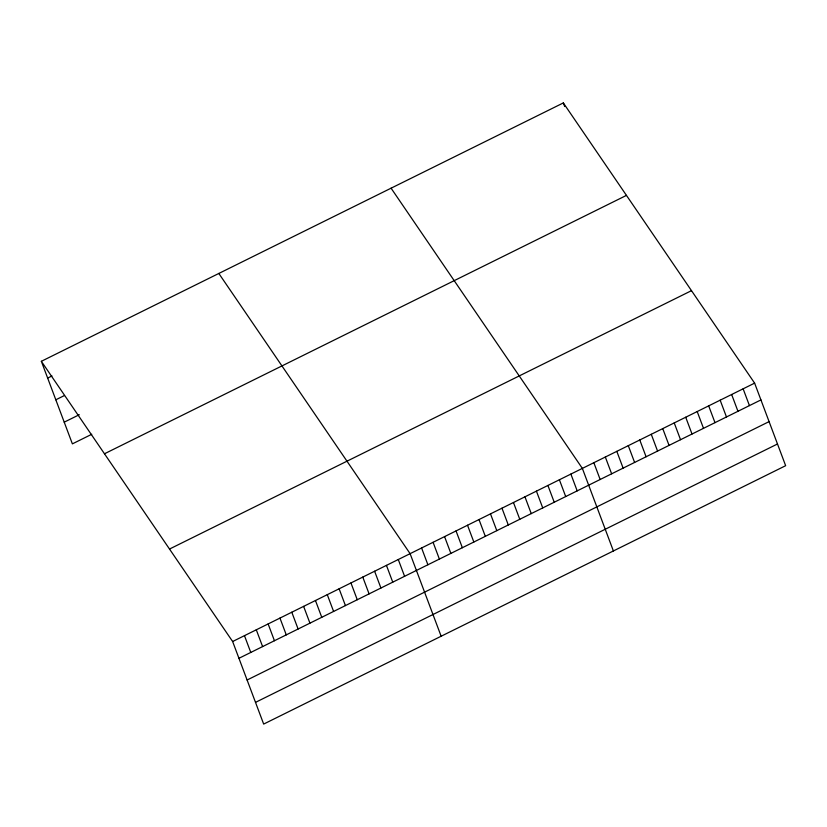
<?xml version="1.0" encoding="UTF-8"?>
<svg xmlns="http://www.w3.org/2000/svg" width="827" height="827" viewBox="0 0 827 827"><rect width="100%" height="100%" fill="white"/><g stroke="black" fill="none" stroke-linecap="round" stroke-linejoin="round"><path stroke-width="1.24" d="M41.35 361.306L563.332 102.92L754.617 383.128L785.65 465.694L263.668 724.08L232.635 641.514L41.35 361.306L72.383 443.872L91.745 434.289M47.656 378.084L51.956 375.954M55.822 399.792L64.423 395.533M64.227 422.163L79.289 414.709M104.471 453.775L626.452 195.389M169.514 549.045L691.486 290.659M232.635 641.514L754.617 383.128M238.941 658.302L760.923 399.917M247.108 680.011L769.079 421.625M255.512 702.371L777.494 443.985M391.078 188.184L582.363 468.402L613.396 550.968M218.824 273.448L410.109 553.666L441.142 636.232M743.132 388.814L749.438 405.602M731.647 394.5L737.953 411.288M720.162 400.185L726.468 416.963M708.677 405.871L714.993 422.649M697.202 411.557L703.508 428.334M685.717 417.242L692.023 434.02M563.332 102.92L564.676 106.507M674.232 422.917L680.538 439.706M662.747 428.603L669.053 445.391M651.262 434.289L657.568 451.077M639.778 439.974L646.083 456.762M628.293 445.66L634.609 462.448M616.808 451.346L623.124 468.123M605.333 457.031L611.639 473.809M593.848 462.717L600.154 479.495M570.878 474.078L577.184 490.866M559.393 479.763L565.699 496.551M547.908 485.449L554.224 502.237M536.423 491.135L542.739 507.923M524.949 496.82L531.254 513.608M513.464 502.506L519.769 519.284M501.979 508.192L508.285 524.969M490.494 513.877L496.8 530.655M479.009 519.563L485.315 536.341M467.524 525.238L473.84 542.026M456.039 530.924L462.355 547.712M444.564 536.609L450.87 553.397M433.079 542.295L439.385 559.083M421.594 547.981L427.9 564.769M398.273 559.517L404.589 576.305M386.447 565.379L392.753 582.167M374.61 571.24L380.927 588.018M362.784 577.091L369.09 593.879M350.948 582.952L357.264 599.73M339.122 588.803L345.428 605.591M327.285 594.665L333.601 611.442M315.459 600.516L321.765 617.304M303.623 606.377L309.939 623.155M291.797 612.228L298.102 629.016M279.96 618.089L286.276 634.878M268.134 623.951L274.44 640.729M256.298 629.802L262.604 646.59M244.472 635.663L250.777 652.441"/></g></svg>
